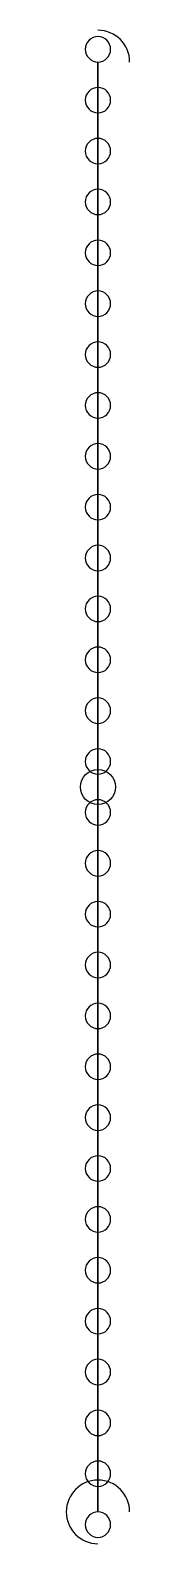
# Model space of a CAD drawing. Header units: millimetres. Extents: x 307 to 317, y -154 to 84.
import ezdxf

# ---------------------------------------------------------------- set-up
doc = ezdxf.new("R2010")
doc.units = ezdxf.units.MM
doc.layers.add('f', color=7, linetype='CONTINUOUS')

msp = doc.modelspace()

# ---------------------------------------------------------------- linework, layer by layer
at = {"layer": 'f'}
for p, q in [((312.19, 84, 17.26), (312.19, 84, 346.26)), ((312.19, 83, 16.26), (312.19, 83, 347.26)), ((312.19, 79, 351.26), (312.19, -149, 351.26)), ((312.19, -149, 12.26), (312.19, 79, 12.26)), ((312.19, 79, 347.26), (312.19, 79, 16.26)), ((312.19, 75, 16.26), (312.19, 75, 347.26)), ((312.19, 71, 347.26), (312.19, 71, 16.26)), ((312.19, 67, 16.26), (312.19, 67, 347.26)), ((312.19, 63, 347.26), (312.19, 63, 16.26)), ((312.19, 59, 16.26), (312.19, 59, 347.26)), ((312.19, 55, 347.26), (312.19, 55, 16.26)), ((312.19, 51, 16.26), (312.19, 51, 347.26)), ((312.19, 47, 347.26), (312.19, 47, 16.26)), ((312.19, 43, 16.26), (312.19, 43, 347.26)), ((312.19, 39, 347.26), (312.19, 39, 16.26)), ((312.19, 35, 16.26), (312.19, 35, 347.26)), ((312.19, 31, 347.26), (312.19, 31, 16.26)), ((312.19, 27, 16.26), (312.19, 27, 347.26)), ((312.19, 23, 347.26), (312.19, 23, 16.26)), ((312.19, 19, 16.26), (312.19, 19, 347.26)), ((312.19, 15, 347.26), (312.19, 15, 16.26)), ((312.19, 11, 16.26), (312.19, 11, 347.26)), ((312.19, 7, 347.26), (312.19, 7, 16.26)), ((312.19, 3, 16.26), (312.19, 3, 347.26)), ((312.19, -1, 347.26), (312.19, -1, 16.26)), ((312.19, -5, 16.26), (312.19, -5, 347.26)), ((312.19, -9, 347.26), (312.19, -9, 16.26)), ((312.19, -13, 16.26), (312.19, -13, 347.26)), ((312.19, -17, 347.26), (312.19, -17, 16.26)), ((312.19, -21, 16.26), (312.19, -21, 347.26)), ((312.19, -25, 347.26), (312.19, -25, 16.26)), ((312.19, -29, 16.26), (312.19, -29, 24.01)), ((312.19, -29, 185.51), (312.19, -29, 332.01)), ((312.19, -29, 339.51), (312.19, -29, 347.26)), ((312.19, -29, 31.51), (312.19, -29, 178.01)), ((312.19, -33, 24.01), (312.19, -33, 16.26)), ((312.19, -33, 332.01), (312.19, -33, 185.51)), ((312.19, -33, 347.26), (312.19, -33, 339.51)), ((312.19, -33, 178.01), (312.19, -33, 31.51)), ((312.19, -37, 16.26), (312.19, -37, 24.01)), ((312.19, -37, 31.51), (312.19, -37, 178.01)), ((312.19, -37, 185.51), (312.19, -37, 332.01)), ((312.19, -37, 339.51), (312.19, -37, 347.26)), ((312.19, -41, 24.01), (312.19, -41, 16.26)), ((312.19, -41, 178.01), (312.19, -41, 31.51)), ((312.19, -41, 332.01), (312.19, -41, 185.51)), ((312.19, -41, 347.26), (312.19, -41, 339.51)), ((312.19, -45, 16.26), (312.19, -45, 347.26)), ((312.19, -49, 347.26), (312.19, -49, 16.26)), ((312.19, -53, 16.26), (312.19, -53, 347.26)), ((312.19, -57, 347.26), (312.19, -57, 16.26)), ((312.19, -61, 16.26), (312.19, -61, 347.26)), ((312.19, -65, 347.26), (312.19, -65, 16.26)), ((312.19, -69, 16.26), (312.19, -69, 347.26)), ((312.19, -73, 347.26), (312.19, -73, 16.26)), ((312.19, -77, 16.26), (312.19, -77, 347.26)), ((312.19, -81, 347.26), (312.19, -81, 16.26)), ((312.19, -85, 16.26), (312.19, -85, 347.26)), ((312.19, -89, 347.26), (312.19, -89, 16.26)), ((312.19, -93, 16.26), (312.19, -93, 347.26)), ((312.19, -97, 347.26), (312.19, -97, 16.26)), ((312.19, -101, 16.26), (312.19, -101, 347.26)), ((312.19, -105, 347.26), (312.19, -105, 16.26)), ((312.19, -109, 16.26), (312.19, -109, 347.26)), ((312.19, -113, 347.26), (312.19, -113, 16.26)), ((312.19, -117, 16.26), (312.19, -117, 347.26)), ((312.19, -121, 347.26), (312.19, -121, 16.26)), ((312.19, -125, 16.26), (312.19, -125, 347.26)), ((312.19, -129, 347.26), (312.19, -129, 16.26)), ((312.19, -133, 16.26), (312.19, -133, 347.26)), ((312.19, -137, 347.26), (312.19, -137, 16.26)), ((312.19, -141, 16.26), (312.19, -141, 347.26)), ((312.19, -145, 347.26), (312.19, -145, 16.26)), ((312.19, -149, 16.26), (312.19, -149, 347.26)), ((312.19, -153, 347.26), (312.19, -153, 16.26)), ((312.19, -154, 346.26), (312.19, -154, 17.26))]:
    msp.add_line(p, q, dxfattribs=at)
for centre in [(312.19, -35, 27.76), (312.19, -35, 181.76), (312.19, -35, 335.76)]:
    msp.add_circle(centre, 2.75, dxfattribs=at)
for centre, radius, start, end in [((312.19, 79, 17.26), 5, 0, 90), ((312.19, 81, 347.26), 2, 90, -90), ((312.19, 81, 16.26), 2, -90, 90), ((312.19, 79, 346.26), 0, 90, 0), ((312.19, 73, 347.26), 2, 90, -90), ((312.19, 73, 16.26), 2, -90, 90), ((312.19, 65, 347.26), 2, 90, -90), ((312.19, 65, 16.26), 2, -90, 90), ((312.19, 57, 347.26), 2, 90, -90), ((312.19, 57, 16.26), 2, -90, 90), ((312.19, 49, 347.26), 2, 90, -90), ((312.19, 49, 16.26), 2, -90, 90), ((312.19, 41, 347.26), 2, 90, -90), ((312.19, 41, 16.26), 2, -90, 90), ((312.19, 33, 347.26), 2, 90, -90), ((312.19, 33, 16.26), 2, -90, 90), ((312.19, 25, 347.26), 2, 90, -90), ((312.19, 25, 16.26), 2, -90, 90), ((312.19, 17, 347.26), 2, 90, -90), ((312.19, 17, 16.26), 2, -90, 90), ((312.19, 9, 347.26), 2, 90, -90), ((312.19, 9, 16.26), 2, -90, 90), ((312.19, 1, 347.26), 2, 90, -90), ((312.19, 1, 16.26), 2, -90, 90), ((312.19, -7, 347.26), 2, 90, -90), ((312.19, -7, 16.26), 2, -90, 90), ((312.19, -15, 347.26), 2, 90, -90), ((312.19, -15, 16.26), 2, -90, 90), ((312.19, -23, 347.26), 2, 90, -90), ((312.19, -23, 16.26), 2, -90, 90), ((312.19, -31, 24.01), 2, 90, -90), ((312.19, -31, 332.01), 2, 90, -90), ((312.19, -31, 347.26), 2, 90, -90), ((312.19, -31, 178.01), 2, 90, -90), ((312.19, -31, 16.26), 2, -90, 90), ((312.19, -31, 185.51), 2, -90, 90), ((312.19, -31, 339.51), 2, -90, 90), ((312.19, -31, 31.51), 2, -90, 90), ((312.19, -39, 24.01), 2, 90, -90), ((312.19, -39, 178.01), 2, 90, -90), ((312.19, -39, 332.01), 2, 90, -90), ((312.19, -39, 347.26), 2, 90, -90), ((312.19, -39, 16.26), 2, -90, 90), ((312.19, -39, 31.51), 2, -90, 90), ((312.19, -39, 185.51), 2, -90, 90), ((312.19, -39, 339.51), 2, -90, 90), ((312.19, -47, 347.26), 2, 90, -90), ((312.19, -47, 16.26), 2, -90, 90), ((312.19, -55, 347.26), 2, 90, -90), ((312.19, -55, 16.26), 2, -90, 90), ((312.19, -63, 347.26), 2, 90, -90), ((312.19, -63, 16.26), 2, -90, 90), ((312.19, -71, 347.26), 2, 90, -90), ((312.19, -71, 16.26), 2, -90, 90), ((312.19, -79, 347.26), 2, 90, -90), ((312.19, -79, 16.26), 2, -90, 90), ((312.19, -87, 347.26), 2, 90, -90), ((312.19, -87, 16.26), 2, -90, 90), ((312.19, -95, 347.26), 2, 90, -90), ((312.19, -95, 16.26), 2, -90, 90), ((312.19, -103, 347.26), 2, 90, -90), ((312.19, -103, 16.26), 2, -90, 90), ((312.19, -111, 347.26), 2, 90, -90), ((312.19, -111, 16.26), 2, -90, 90), ((312.19, -119, 347.26), 2, 90, -90), ((312.19, -119, 16.26), 2, -90, 90), ((312.19, -127, 347.26), 2, 90, -90), ((312.19, -127, 16.26), 2, -90, 90), ((312.19, -135, 347.26), 2, 90, -90), ((312.19, -135, 16.26), 2, -90, 90), ((312.19, -143, 347.26), 2, 90, -90), ((312.19, -143, 16.26), 2, -90, 90), ((312.19, -149, 346.26), 5, 0, -90), ((312.19, -151, 347.26), 2, 90, -90), ((312.19, -149, 17.26), 0, -90, 0), ((312.19, -151, 16.26), 2, -90, 90)]:
    msp.add_arc(centre, radius, start, end, dxfattribs=at)

doc.saveas('drawing.dxf')
